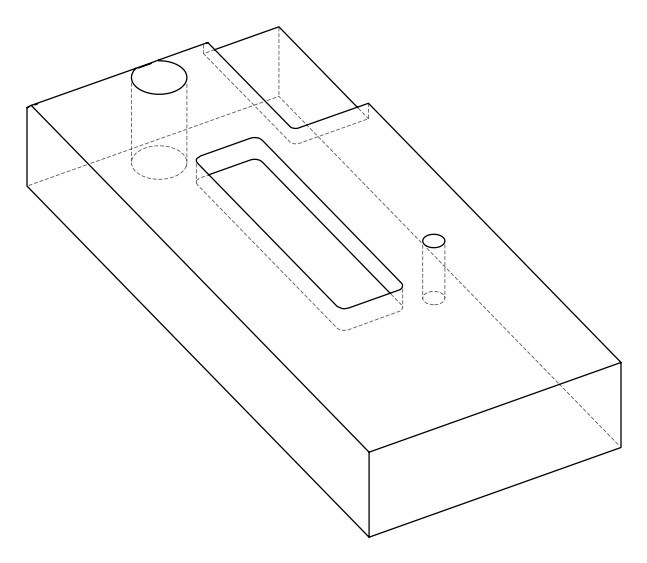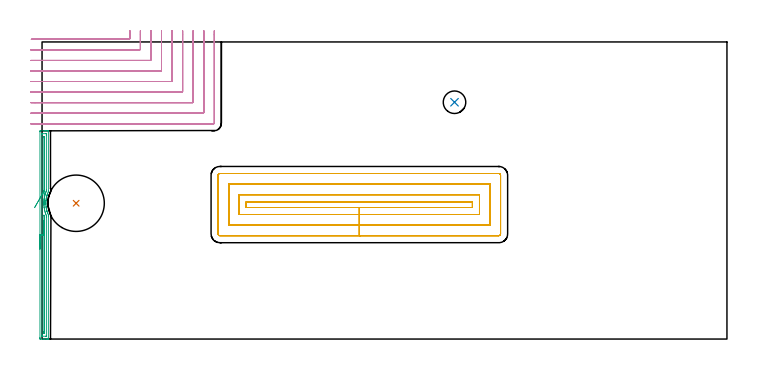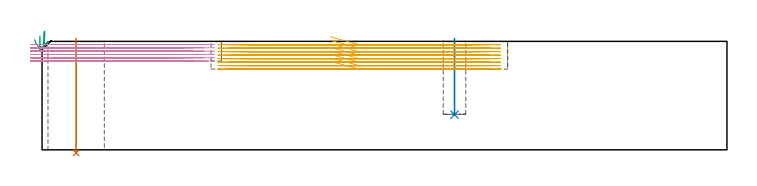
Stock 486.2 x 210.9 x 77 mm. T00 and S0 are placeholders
(PLAN: 5 operations, 3 tool changes, 47.2 min)
(1 INDEXABLE_INSERT_DRILL_THROUGH_HOLE_FROM_SOLID | STEP1HOLE | NXT0302_035 | 0.33 min | 96700 mm3)
(2 INDEXABLE_INSERT_DRILL_BLIND_HOLE_FROM_SOLID | STEP1POCKET | NXT0302_003 | 0.22 min | 10387 mm3)
(3 AREA_MILL | FG_CHAMFER_SURFACE | UGT0205_001 | 3.7 min | 2719 mm3)
(4 MILL_CORNER_NOTCH_RECTANGULAR | CORNER_NOTCH_RECTANGULAR | NXT0201_013 | Follow Part, ap 2.5, ae 75% | 16.12 min | 112296 mm3)
(5 MILL_RECTANGULAR_POCKET | POCKET_RECTANGULAR_STRAIGHT | NXT0201_013 | Follow Part, ap 2.5, ae 75% | 26.87 min | 223694 mm3)
(TOOL NXT0302_035 | Index. Insert Drill 40mm [880-D4000L40-05] | D40 PA176 FL200 Z2)
(TOOL NXT0302_003 | Index. Insert Drill 16mm [880-D1600L20-05] | D16 PA176 FL80 Z2)
(TOOL UGT0205_001 | Chamfer Mill 20 x 3 x 45 deg. | D20 FL50 Z2)
(TOOL NXT0201_013 | ENDMILL 10mm | D10 FL30 Z4)
(OP 1 INDEXABLE_INSERT_DRILL_THROUGH_HOLE_FROM_SOLID)
G17 G21 G94 G90
T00 M6
G54
G17 G0 G90 X24.2 Y96.4 S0 M3
G43 Z87. H1
G94 G81 G98 Z-2.198 F250. R79.
G80
M5
M2
(OP 2 INDEXABLE_INSERT_DRILL_BLIND_HOLE_FROM_SOLID)
G17 G21 G94 G90
T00 M6
G54
G17 G0 G90 X292.8 Y168.1 S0 M3
G43 Z87. H1
G94 G81 G98 Z25. F250. R79.
G80
M5
M2
(OP 3 AREA_MILL)
G17 G21 G94 G90
T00 M6
G54
G17 G0 G90 X-1.5 Y63.9 S1061 M3
G43 Z87. H0
Z81.
G94 G1 Y63.938 Z80.128 F250.
Y64.052 Z79.264
Y64.241 Z78.412
Y64.503 Z77.58
Y64.837 Z76.774
Y65.24 Z76.
Y65.709 Z75.264
Y66.24 Z74.572
Y66.829 Z73.929
Y67.472 Z73.34
Y68.164 Z72.809
Y68.9 Z72.34
Y69.674 Z71.937
Y70.48 Z71.603
Y71.312 Z71.341
Y72.164 Z71.152
Y73.028 Z71.038
Y73.9 Z71.
X-1.499 Y147.178 Z71.001
X-1.497 Y147.555
X-1.492 Y147.79 Z71.004
X-1.127 Y147.8 Z71.369
X1.5 Z73.994
X2.032 Z74.529
X2.376 Z74.872
X2.908 Z75.404
X3.252 Z75.746
X3.938 Z76.438
X4.208 Z76.707
X4.356 Y147.798 Z76.848
X4.497 Y147.79 Z76.988
X4.5 Y147.625 Z77.
Y105.177
X4.493 Y104.692 Z76.993
X4.489 Y104.666 Z76.988
X4.311 Y104.248 Z76.807
X3.953 Y103.356 Z76.452
X3.871 Y103.137 Z76.369
X3.651 Y102.463 Z76.148
X3.619 Y102.352 Z76.116
X3.533 Y102.049 Z76.027
X3.471 Y101.843 Z75.969
X3.458 Y101.801 Z75.957
X3.403 Y101.603 Z75.897
X3.394 Y101.57 Z75.887
X3.173 Y100.678 Z75.672
X2.999 Y99.815 Z75.494
X2.993 Y99.785 Z75.489
X2.968 Y99.618 Z75.467
X2.866 Y98.893 Z75.362
X2.838 Y98.625 Z75.336
X2.81 Y98.34 Z75.306
X2.794 Y98.169 Z75.288
X2.78 Y98.028 Z75.271
X2.777 Y98. Z75.269
X2.722 Y97.107 Z75.212
X2.707 Y96.661 Z75.204
X2.706 Y96.36 Z75.202
X2.705 Y96.215 Z75.204
X2.713 Y95.768 Z75.212
X2.736 Y95.322 Z75.234
X2.808 Y94.43 Z75.304
X2.872 Y93.873 Z75.37
X2.909 Y93.56 Z75.406
X2.912 Y93.537 Z75.409
X2.953 Y93.25 Z75.451
X3.062 Y92.644 Z75.559
X3.259 Y91.752 Z75.758
X3.491 Y90.879 Z75.983
X3.495 Y90.859 Z75.989
X3.515 Y90.789 Z76.013
X3.544 Y90.695 Z76.042
X3.568 Y90.618 Z76.066
X3.628 Y90.432 Z76.12
X3.771 Y89.967 Z76.265
X3.836 Y89.766 Z76.335
X3.838 Y89.758 Z76.338
X3.871 Y89.663 Z76.369
X3.92 Y89.539 Z76.416
X4.039 Y89.227 Z76.537
X4.098 Y89.074 Z76.595
X4.469 Y88.181 Z76.967
X4.494 Y88.106 Z76.992
X4.5 Y87.304 Z77.
Y0.175
X4.498 Y0.01 Z76.989
X4.356 Y0.002 Z76.848
X4.208 Y0. Z76.707
X3.938 Z76.438
X3.252 Z75.746
X2.033 Z74.529
X1.5 Z73.994
X0.89 Z73.386
X-1.127 Y0.001 Z71.369
X-1.346 Y0.004 Z71.15
X-1.492 Y0.01 Z71.004
X-1.497 Y0.245 Z71.001
X-1.499 Y0.622
X-1.5 Y1.002 Z71.
Y73.9
X-0.086 Z72.414
X-0.085 Y145.221 Z72.415
X-0.084 Y145.391 Z72.416
X-0.08 Y145.752 Z72.42
X-0.079 Y145.788 Z72.421
X-0.017 Y145.793 Z72.483
X0.089 Y145.797 Z72.589
X0.224 Y145.8 Z72.724
X2.851 Y145.799 Z75.351
X3.024 Y145.794 Z75.524
X3.056 Y145.79 Z75.556
X3.079 Y145.783 Z75.579
X3.08 Y145.745 Z75.58
X3.084 Y145.561 Z75.584
X3.085 Y145.391 Z75.585
X3.086 Y144.666 Z75.586
X3.085 Y106.071 Z75.585
X3.081 Y105.351 Z75.581
X3.079 Y105.264 Z75.579
X3.048 Y105.177 Z75.548
X2.859 Y104.684 Z75.359
X2.706 Y104.284 Z75.206
X2.616 Y104.039 Z75.116
X2.392 Y103.382 Z74.892
X2.376 Y103.33 Z74.876
X2.189 Y102.687 Z74.689
X2.136 Y102.496 Z74.636
X2.003 Y101.984 Z74.503
X1.908 Y101.603 Z74.408
X1.829 Y101.267 Z74.329
X1.708 Y100.709 Z74.208
X1.688 Y100.613 Z74.188
X1.673 Y100.533 Z74.173
X1.616 Y100.204 Z74.116
X1.554 Y99.815 Z74.054
X1.547 Y99.768 Z74.047
X1.5 Y99.441 Z74.
X1.445 Y98.977 Z73.945
X1.44 Y98.922 Z73.94
X1.368 Y98.162 Z73.868
X1.358 Y98.028 Z73.858
X1.316 Y97.322 Z73.816
X1.309 Y97.134 Z73.809
X1.296 Y96.449 Z73.796
X1.297 Y96.241 Z73.797
X1.313 Y95.538 Z73.813
X1.322 Y95.347 Z73.822
X1.373 Y94.583 Z73.873
X1.385 Y94.454 Z73.885
X1.471 Y93.589 Z73.971
X1.475 Y93.56 Z73.975
X1.5 Y93.345 Z74.
X1.605 Y92.666 Z74.105
X1.725 Y92.003 Z74.225
X1.746 Y91.898 Z74.246
X1.773 Y91.773 Z74.273
X1.856 Y91.41 Z74.356
X1.987 Y90.879 Z74.487
X2.159 Y90.206 Z74.659
X2.223 Y89.985 Z74.723
X2.376 Y89.478 Z74.876
X2.467 Y89.184 Z74.967
X2.479 Y89.145 Z74.979
X2.497 Y89.092 Z74.997
X2.563 Y88.9 Z75.063
X2.83 Y88.198 Z75.33
X3.076 Y87.564 Z75.576
X3.08 Y87.479 Z75.58
X3.083 Y87.305 Z75.583
X3.086 Y86.58 Z75.586
Y86.411
X3.085 Y2.579 Z75.585
X3.084 Y2.409 Z75.584
X3.08 Y2.048 Z75.58
X3.079 Y2.012 Z75.579
X3.017 Y2.007 Z75.517
X2.911 Y2.003 Z75.411
X2.776 Y2. Z75.276
X0.149 Y2.001 Z72.649
X-0.024 Y2.006 Z72.476
X-0.056 Y2.01 Z72.444
X-0.079 Y2.016 Z72.421
X-0.08 Y2.055 Z72.42
X-0.084 Y2.239 Z72.416
X-0.085 Y2.409 Z72.415
X-0.086 Y3.134 Z72.414
Y73.9
X1.328 Z73.828
X1.329 Y87.771 Z73.829
Y87.865
X1.331 Y87.893 Z73.831
X1.334 Y87.888 Z73.834
X1.388 Y87.752 Z73.888
X1.595 Y87.208 Z74.095
X1.652 Y87.048 Z74.152
X1.664 Y86.949 Z74.164
X1.667 Y86.77 Z74.167
X1.671 Y86.411 Z74.171
Y70.437
Y4.915
X1.668 Y4.197 Z74.168
X1.665 Y4.028 Z74.165
X1.663 Y4.01 Z74.163
X1.644 Y4.007 Z74.144
X1.596 Y4.006 Z74.096
X1.5 Y4.01 Z74.
X1.335 Y4.031 Z73.835
X1.332 Y4.197 Z73.832
X1.33 Y4.37 Z73.83
X1.329 Y5.09 Z73.829
X1.328 Y5.265 Z73.828
Y73.9
Y74.772 Z73.867
Y75.637 Z73.98
Y76.488 Z74.169
Y77.32 Z74.432
Y78.126 Z74.765
Y78.9 Z75.168
Y79.636 Z75.637
Y80.328 Z76.168
Y80.971 Z76.757
Y81.56 Z77.401
Y82.092 Z78.093
Y82.56 Z78.828
Y82.963 Z79.602
Y83.297 Z80.408
Y83.559 Z81.24
Y83.748 Z82.092
Y83.862 Z82.957
Y83.9 Z83.828
G0 X1.949 Y95.639 Z84.471
G1 X1.951 Y95.619 Z83.599
X1.947 Y95.676 Z82.728
X1.938 Y95.808 Z81.866
X1.924 Y96.015 Z81.018
X1.906 Y96.294 Z80.192
X1.883 Y96.644 Z79.394
X1.855 Y97.063 Z78.629
X1.823 Y97.546 Z77.903
X1.787 Y98.091 Z77.223
X1.748 Y98.693 Z76.592
X1.704 Y99.347 Z76.017
X1.658 Y100.049 Z75.501
X1.609 Y100.793 Z75.048
X1.557 Y101.573 Z74.662
X1.504 Y102.384 Z74.345
X1.448 Y103.22 Z74.101
X1.392 Y104.074 Z73.93
X1.335 Y104.939 Z73.835
X1.333 Y104.969 Z73.833
X1.33 Y105.037 Z73.83
X1.329 Y105.103 Z73.829
X1.328 Y105.177 Z73.828
X1.329 Y142.885 Z73.829
X1.332 Y143.603 Z73.832
X1.335 Y143.772 Z73.835
X1.337 Y143.79 Z73.837
X1.356 Y143.793 Z73.856
X1.404 Y143.794 Z73.904
X1.5 Y143.79 Z74.
X1.665 Y143.769 Z74.165
X1.668 Y143.603 Z74.168
X1.67 Y143.43 Z74.17
X1.671 Y142.71 Z74.171
Y142.535
Y106.79
X1.667 Y106.071 Z74.167
X1.665 Y105.902 Z74.165
X1.652 Y105.75 Z74.152
X1.434 Y105.177 Z73.934
X1.393 Y105.075 Z73.893
X1.341 Y104.949 Z73.841
X1.335 Y104.939 Z73.835
X0.941 Y104.245 Z73.483
X0.533 Y103.527 Z73.202
X0.114 Y102.79 Z72.994
X-0.311 Y102.04 Z72.861
X-0.741 Y101.283 Z72.804
X-1.172 Y100.525 Z72.822
X-1.6 Y99.771 Z72.917
X-2.023 Y99.027 Z73.086
X-2.437 Y98.298 Z73.33
X-2.838 Y97.591 Z73.646
X-3.225 Y96.911 Z74.031
X-3.593 Y96.262 Z74.483
X-3.941 Y95.65 Z74.999
X-4.265 Y95.079 Z75.574
X-4.563 Y94.554 Z76.203
X-4.833 Y94.079 Z76.883
X-5.072 Y93.657 Z77.609
X-5.28 Y93.292 Z78.373
G0 Z87.
M5
M2
(OP 4 MILL_CORNER_NOTCH_RECTANGULAR)
G17 G21 G94 G90
T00 M6
G54
G17 G0 G90 X-7.625 Y212.8 S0 M3
G43 Z87.14 H0
Z74.783
G94 G1 X-4.625 F250.
X61.805 F500.
G3 X62.3 Y213.295 R0.5
G1 Y215.9
Y218.9 F250.
G0 Z87.14
X-8. Y205.3
Z74.783
G1 X-5.
X69.305 F500.
G3 X69.8 Y205.795 R0.5
G1 Y215.9
Y218.9 F250.
G0 Z87.14
X-8. Y197.8
Z74.783
G1 X-5.
X76.805 F500.
G3 X77.3 Y198.295 R0.5
G1 Y215.9
Y218.9 F250.
G0 Z87.14
X-8. Y190.3
Z74.783
G1 X-5.
X84.305 F500.
G3 X84.8 Y190.795 R0.5
G1 Y215.9
Y218.9 F250.
G0 Z87.14
X-8. Y182.8
Z74.783
G1 X-5.
X91.804 F500.
G3 X92.3 Y183.296 R0.5
G1 Y215.9
Y218.9 F250.
G0 Z87.14
X-8. Y175.3
Z74.783
G1 X-5.
X99.304 F500.
G3 X99.8 Y175.796 R0.5
G1 Y215.9
Y218.9 F250.
G0 Z87.14
X-8. Y167.8
Z74.783
G1 X-5.
X106.804 F500.
G3 X107.3 Y168.296 R0.5
G1 Y215.9
Y218.9 F250.
G0 Z87.14
X-8. Y160.299
Z74.783
G1 X-5. Y160.3
X114.304 F500.
G3 X114.8 Y160.796 R0.5
G1 Y215.9
Y218.9 F250.
G0 Z87.14
X-7.999 Y152.8
Z74.783
G1 X-4.999
X121.804 F500.
G3 X122.3 Y153.296 R0.5
G1 Y215.9
Y218.9 F250.
G0 Z87.14
X-7.625 Y212.8
Z72.426
G1 X-4.625
X61.805 F500.
G3 X62.3 Y213.295 R0.5
G1 Y215.9
Y218.9 F250.
G0 Z87.14
X-8. Y205.3
Z72.426
G1 X-5.
X69.305 F500.
G3 X69.8 Y205.795 R0.5
G1 Y215.9
Y218.9 F250.
G0 Z87.14
X-8. Y197.8
Z72.426
G1 X-5.
X76.805 F500.
G3 X77.3 Y198.295 R0.5
G1 Y215.9
Y218.9 F250.
G0 Z87.14
X-8. Y190.3
Z72.426
G1 X-5.
X84.304 F500.
G3 X84.8 Y190.796 R0.5
G1 Y215.9
Y218.9 F250.
G0 Z87.14
X-8. Y182.8
Z72.426
G1 X-5.
X91.804 F500.
G3 X92.3 Y183.296 R0.5
G1 Y215.9
Y218.9 F250.
G0 Z87.14
X-8. Y175.3
Z72.426
G1 X-5.
X99.304 F500.
G3 X99.8 Y175.796 R0.5
G1 Y215.9
Y218.9 F250.
G0 Z87.14
X-8. Y167.8
Z72.426
G1 X-5.
X106.804 F500.
G3 X107.3 Y168.296 R0.5
G1 Y215.9
Y218.9 F250.
G0 Z87.14
X-8. Y160.3
Z72.426
G1 X-5.
X114.304 F500.
G3 X114.8 Y160.796 R0.5
G1 Y215.9
Y218.9 F250.
G0 Z87.14
X-8. Y152.8
Z72.426
G1 X-5.
X121.804 F500.
G3 X122.3 Y153.296 R0.5
G1 Y215.9
Y218.9 F250.
G0 Z87.14
X-7.625 Y212.8
Z70.07
G1 X-4.625
X61.805 F500.
G3 X62.3 Y213.295 R0.5
G1 Y215.9
Y218.9 F250.
G0 Z87.14
X-8. Y205.3
Z70.07
G1 X-5.
X69.305 F500.
G3 X69.8 Y205.795 R0.5
G1 Y215.9
Y218.9 F250.
G0 Z87.14
X-8. Y197.8
Z70.07
G1 X-5.
X76.805 F500.
G3 X77.3 Y198.295 R0.5
G1 Y215.9
Y218.9 F250.
G0 Z87.14
X-8. Y190.3
Z70.07
G1 X-5.
X84.305 F500.
G3 X84.8 Y190.795 R0.5
G1 Y215.9
Y218.9 F250.
G0 Z87.14
X-8. Y182.8
Z70.07
G1 X-5.
X91.804 F500.
G3 X92.3 Y183.296 R0.5
G1 Y215.9
Y218.9 F250.
G0 Z87.14
X-8. Y175.3
Z70.07
G1 X-5.
X99.304 F500.
G3 X99.8 Y175.796 R0.5
G1 Y215.9
Y218.9 F250.
G0 Z87.14
X-8. Y167.8
Z70.07
G1 X-5.
X106.804 F500.
G3 X107.3 Y168.296 R0.5
G1 Y215.9
Y218.9 F250.
G0 Z87.14
X-8. Y160.3
Z70.07
G1 X-5.
X114.304 F500.
G3 X114.8 Y160.796 R0.5
G1 Y215.9
Y218.9 F250.
G0 Z87.14
X-8. Y152.8
Z70.07
G1 X-5.
X121.804 F500.
G3 X122.3 Y153.296 R0.5
G1 Y215.9
Y218.9 F250.
G0 Z87.14
X-7.625 Y212.8
Z67.713
G1 X-4.625
X61.805 F500.
G3 X62.3 Y213.295 R0.5
G1 Y215.9
Y218.9 F250.
G0 Z87.14
X-8. Y205.3
Z67.713
G1 X-5.
X69.305 F500.
G3 X69.8 Y205.795 R0.5
G1 Y215.9
Y218.9 F250.
G0 Z87.14
X-8. Y197.8
Z67.713
G1 X-5.
X76.805 F500.
G3 X77.3 Y198.295 R0.5
G1 Y215.9
Y218.9 F250.
G0 Z87.14
X-8. Y190.3
Z67.713
G1 X-5.
X84.305 F500.
G3 X84.8 Y190.795 R0.5
G1 Y215.9
Y218.9 F250.
G0 Z87.14
X-8. Y182.8
Z67.713
G1 X-5.
X91.804 F500.
G3 X92.3 Y183.296 R0.5
G1 Y215.9
Y218.9 F250.
G0 Z87.14
X-8. Y175.3
Z67.713
G1 X-5.
X99.304 F500.
G3 X99.8 Y175.796 R0.5
G1 Y215.9
Y218.9 F250.
G0 Z87.14
X-8. Y167.8
Z67.713
G1 X-5.
X106.804 F500.
G3 X107.3 Y168.296 R0.5
G1 Y215.9
Y218.9 F250.
G0 Z87.14
X-8. Y160.3
Z67.713
G1 X-5.
X114.304 F500.
G3 X114.8 Y160.796 R0.5
G1 Y215.9
Y218.9 F250.
G0 Z87.14
X-8. Y152.8
Z67.713
G1 X-5.
X121.804 F500.
G3 X122.3 Y153.296 R0.5
G1 Y215.9
Y218.9 F250.
G0 Z87.14
X-7.625 Y212.8
Z65.357
G1 X-4.625
X61.805 F500.
G3 X62.3 Y213.295 R0.5
G1 Y215.9
Y218.9 F250.
G0 Z87.14
X-8. Y205.3
Z65.357
G1 X-5.
X69.305 F500.
G3 X69.8 Y205.795 R0.5
G1 Y215.9
Y218.9 F250.
G0 Z87.14
X-8. Y197.8
Z65.357
G1 X-5.
X76.805 F500.
G3 X77.3 Y198.295 R0.5
G1 Y215.9
Y218.9 F250.
G0 Z87.14
X-8. Y190.3
Z65.357
G1 X-5.
X84.305 F500.
G3 X84.8 Y190.795 R0.5
G1 Y215.9
Y218.9 F250.
G0 Z87.14
X-8. Y182.8
Z65.357
G1 X-5.
X91.804 F500.
G3 X92.3 Y183.296 R0.5
G1 Y215.9
Y218.9 F250.
G0 Z87.14
X-8. Y175.3
Z65.357
G1 X-5.
X99.304 F500.
G3 X99.8 Y175.796 R0.5
G1 Y215.9
Y218.9 F250.
G0 Z87.14
X-8. Y167.8
Z65.357
G1 X-5.
X106.804 F500.
G3 X107.3 Y168.296 R0.5
G1 Y215.9
Y218.9 F250.
G0 Z87.14
X-8. Y160.3
Z65.357
G1 X-5.
X114.304 F500.
G3 X114.8 Y160.796 R0.5
G1 Y215.9
Y218.9 F250.
G0 Z87.14
X-8. Y152.8
Z65.357
G1 X-5.
X121.804 F500.
G3 X122.3 Y153.296 R0.5
G1 Y215.9
Y218.9 F250.
G0 Z87.14
X-7.625 Y212.8
Z63.
G1 X-4.625
X61.805 F500.
G3 X62.3 Y213.295 R0.5
G1 Y215.9
Y218.9 F250.
G0 Z87.14
X-8. Y205.3
Z63.
G1 X-5.
X69.305 F500.
G3 X69.8 Y205.795 R0.5
G1 Y215.9
Y218.9 F250.
G0 Z87.14
X-8. Y197.8
Z63.
G1 X-5.
X76.805 F500.
G3 X77.3 Y198.295 R0.5
G1 Y215.9
Y218.9 F250.
G0 Z87.14
X-8. Y190.3
Z63.
G1 X-5.
X84.305 F500.
G3 X84.8 Y190.795 R0.5
G1 Y215.9
Y218.9 F250.
G0 Z87.14
X-8. Y182.8
Z63.
G1 X-5.
X91.804 F500.
G3 X92.3 Y183.296 R0.5
G1 Y215.9
Y218.9 F250.
G0 Z87.14
X-8. Y175.3
Z63.
G1 X-5.
X99.304 F500.
G3 X99.8 Y175.796 R0.5
G1 Y215.9
Y218.9 F250.
G0 Z87.14
X-8. Y167.8
Z63.
G1 X-5.
X106.804 F500.
G3 X107.3 Y168.296 R0.5
G1 Y215.9
Y218.9 F250.
G0 Z87.14
X-8. Y160.3
Z63.
G1 X-5.
X114.304 F500.
G3 X114.8 Y160.796 R0.5
G1 Y215.9
Y218.9 F250.
G0 Z87.14
X-8. Y152.8
Z63.
G1 X-5.
X121.804 F500.
G3 X122.3 Y153.296 R0.5
G1 Y215.9
Y218.9 F250.
G0 Z87.14
M5
M2
(OP 5 MILL_RECTANGULAR_POCKET)
G17 G21 G94 G90
T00 M6
G54
G17 G0 G90 X204.799 Y93.4 S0 M3
G43 Z87.14 H0
Z80.139
G94 G1 X225.25 Z74.66 F250.
X305.5 F500.
Y97.5
X145.
Y93.4
X225.25
Y88.4
X310.5
Y102.5
X140.
Y88.4
X225.25
Y80.9
X318.
Y110.
X132.5
Y80.9
X225.25
Y73.4
X324.3
G3 X325.5 Y74.6 R1.2
G1 Y116.3
G3 X324.3 Y117.5 R1.2
G1 X126.2
G3 X125. Y116.3 R1.2
G1 Y74.6
G3 X126.2 Y73.4 R1.2
G1 X225.25
X226.25
G0 X204.799 Y93.4 Z77.66
G1 X225.25 Z72.18 F250.
X305.5 F500.
Y97.5
X145.
Y93.4
X225.25
Y88.4
X310.5
Y102.5
X140.
Y88.4
X225.25
Y80.9
X318.
Y110.
X132.5
Y80.9
X225.25
Y73.4
X324.3
G3 X325.5 Y74.6 R1.2
G1 Y116.3
G3 X324.3 Y117.5 R1.2
G1 X126.2
G3 X125. Y116.3 R1.2
G1 Y74.6
G3 X126.2 Y73.4 R1.2
G1 X225.25
X226.25
G0 X204.799 Y93.4 Z75.18
G1 X225.25 Z69.7 F250.
X305.5 F500.
Y97.5
X145.
Y93.4
X225.25
Y88.4
X310.5
Y102.5
X140.
Y88.4
X225.25
Y80.9
X318.
Y110.
X132.5
Y80.9
X225.25
Y73.4
X324.3
G3 X325.5 Y74.6 R1.2
G1 Y116.3
G3 X324.3 Y117.5 R1.2
G1 X126.2
G3 X125. Y116.3 R1.2
G1 Y74.6
G3 X126.2 Y73.4 R1.2
G1 X225.25
X226.25
G0 X204.799 Y93.4 Z72.7
G1 X225.25 Z67.22 F250.
X305.5 F500.
Y97.5
X145.
Y93.4
X225.25
Y88.4
X310.5
Y102.5
X140.
Y88.4
X225.25
Y80.9
X318.
Y110.
X132.5
Y80.9
X225.25
Y73.4
X324.3
G3 X325.5 Y74.6 R1.2
G1 Y116.3
G3 X324.3 Y117.5 R1.2
G1 X126.2
G3 X125. Y116.3 R1.2
G1 Y74.6
G3 X126.2 Y73.4 R1.2
G1 X225.25
X226.25
G0 X204.799 Y93.4 Z70.22
G1 X225.25 Z64.74 F250.
X305.5 F500.
Y97.5
X145.
Y93.4
X225.25
Y88.4
X310.5
Y102.5
X140.
Y88.4
X225.25
Y80.9
X318.
Y110.
X132.5
Y80.9
X225.25
Y73.4
X324.3
G3 X325.5 Y74.6 R1.2
G1 Y116.3
G3 X324.3 Y117.5 R1.2
G1 X126.2
G3 X125. Y116.3 R1.2
G1 Y74.6
G3 X126.2 Y73.4 R1.2
G1 X225.25
X226.25
G0 X204.799 Y93.4 Z67.74
G1 X225.25 Z62.26 F250.
X305.5 F500.
Y97.5
X145.
Y93.4
X225.25
Y88.4
X310.5
Y102.5
X140.
Y88.4
X225.25
Y80.9
X318.
Y110.
X132.5
Y80.9
X225.25
Y73.4
X324.3
G3 X325.5 Y74.6 R1.2
G1 Y116.3
G3 X324.3 Y117.5 R1.2
G1 X126.2
G3 X125. Y116.3 R1.2
G1 Y74.6
G3 X126.2 Y73.4 R1.2
G1 X225.25
X226.25
G0 X204.799 Y93.4 Z65.26
G1 X225.25 Z59.78 F250.
X305.5 F500.
Y97.5
X145.
Y93.4
X225.25
Y88.4
X310.5
Y102.5
X140.
Y88.4
X225.25
Y80.9
X318.
Y110.
X132.5
Y80.9
X225.25
Y73.4
X324.3
G3 X325.5 Y74.6 R1.2
G1 Y116.3
G3 X324.3 Y117.5 R1.2
G1 X126.2
G3 X125. Y116.3 R1.2
G1 Y74.6
G3 X126.2 Y73.4 R1.2
G1 X225.25
X226.25
G0 X204.799 Y93.4 Z62.78
G1 X225.25 Z57.3 F250.
X305.5 F500.
Y97.5
X145.
Y93.4
X225.25
Y88.4
X310.5
Y102.5
X140.
Y88.4
X225.25
Y80.9
X318.
Y110.
X132.5
Y80.9
X225.25
Y73.4
X324.3
G3 X325.5 Y74.6 R1.2
G1 Y116.3
G3 X324.3 Y117.5 R1.2
G1 X126.2
G3 X125. Y116.3 R1.2
G1 Y74.6
G3 X126.2 Y73.4 R1.2
G1 X225.25
X226.25
G0 Z87.14
M5
M2
